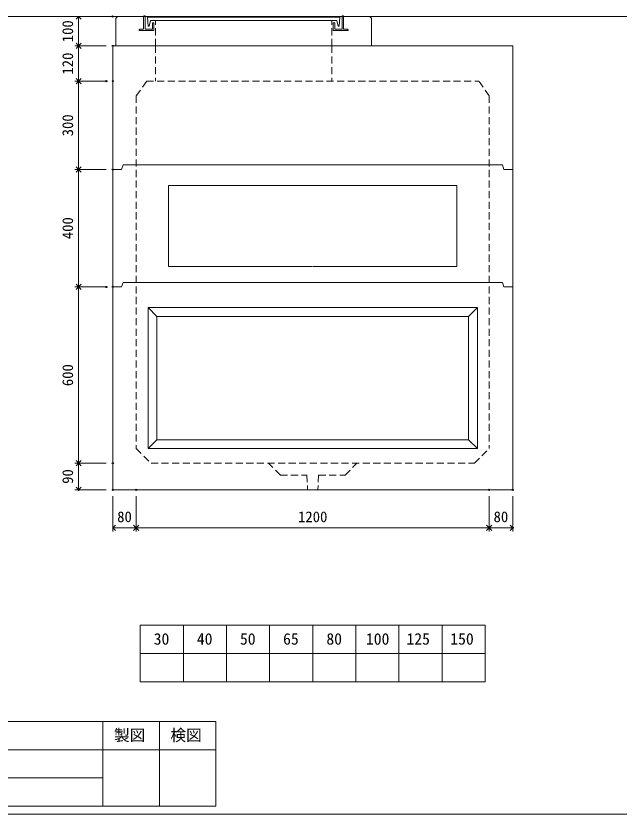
# Model space of a CAD drawing. Units: millimetres, scale not verified. Extents: x -6420 to 6420, y -3091 to 3091.
# Drawn here: x 311 to 2362, y -2609 to 107 of the extents above; entities that cross this region are included whole.
import ezdxf
from ezdxf.enums import TextEntityAlignment as Align

# ---------------------------------------------------------------- set-up
doc = ezdxf.new("R2010")
doc.units = ezdxf.units.MM
doc.header["$LTSCALE"] = 20
doc.header["$PDMODE"] = 32
doc.header["$PDSIZE"] = 4
doc.linetypes.add('DASHED1', pattern=[1.8, 1.2, -0.6])
doc.linetypes.add('USER2', pattern=[50.8, 31.75, -6.35, 6.35, -6.35])
doc.layers.add('0-1_Defpoints', color=7, linetype='Continuous')
for name, color, linetype, lineweight in [('0-2_waku', 7, 'Continuous', 18), ('0-3_gaikei', 7, 'Continuous', 18), ('0-4_kakure', 7, 'DASHED1', 5), ('0-5_sunpou', 7, 'Continuous', 5), ('0-8_uchigawa', 6, 'Continuous', 18), ('0-A_futa', 3, 'Continuous', 18), ('0-B_GL', 4, 'Continuous', 18), ('0-D_文字１', 7, 'Continuous', 18), ('1-2_uchigawa2', 6, 'USER2', 18)]:
    doc.layers.add(name, color=color, linetype=linetype, lineweight=lineweight)
doc.styles.add('ＭＳ ゴシック', font='')
doc.styles.get('ＭＳ ゴシック').set_extended_font_data('MS Gothic')

# ---------------------------------------------------------------- blocks, each defined once
blk = doc.blocks.new('_Open90')
at = {"layer": '0-5_sunpou'}
blk.add_line((0, 0), (-1, 0), dxfattribs=at)
blk.add_lwpolyline([(-0.5, 0.5), (0, 0), (-0.5, -0.5)], dxfattribs=at)
blk = doc.blocks.new('D53')
at = {"layer": '0-1_Defpoints'}
for p in [(3223.24, 1720.17), (3107.22, 1120.17), (3223.24, 1120.17)]:
    blk.add_point(p, dxfattribs=at)
at = {"layer": '0-5_sunpou'}
for p, q in [((3201.24, 1720.17), (3094.22, 1720.17)), ((3107.22, 1702.17), (3107.22, 1138.17)), ((3201.24, 1120.17), (3094.22, 1120.17))]:
    blk.add_line(p, q, dxfattribs=at)
at = {"layer": '0-5_sunpou', "xscale": 18, "yscale": 18}
for p, rotation in [((3107.22, 1720.17), 90), ((3107.22, 1120.17), 270)]:
    blk.add_blockref('_Open90', p, dxfattribs=dict(at, rotation=rotation))
at = {"layer": '0-5_sunpou', "style": 'ＭＳ ゴシック'}
blk.add_text('600', height=36.66, rotation=90, dxfattribs=at).set_placement((3099.22, 1382.67), align=Align.BOTTOM_LEFT)
blk = doc.blocks.new('D54')
at = {"layer": '0-1_Defpoints'}
for p in [(3223.24, 1120.17), (3107.22, 1030.17), (3223.24, 1030.17)]:
    blk.add_point(p, dxfattribs=at)
at = {"layer": '0-5_sunpou'}
for p, q in [((3201.24, 1120.17), (3094.22, 1120.17)), ((3107.22, 1102.17), (3107.22, 1048.17)), ((3201.24, 1030.17), (3094.22, 1030.17))]:
    blk.add_line(p, q, dxfattribs=at)
at = {"layer": '0-5_sunpou', "xscale": 18, "yscale": 18}
for p, rotation in [((3107.22, 1120.17), 90), ((3107.22, 1030.17), 270)]:
    blk.add_blockref('_Open90', p, dxfattribs=dict(at, rotation=rotation))
at = {"layer": '0-5_sunpou', "style": 'ＭＳ ゴシック'}
blk.add_text('90', height=36.66, rotation=90, dxfattribs=at).set_placement((3099.22, 1050.17), align=Align.BOTTOM_LEFT)
blk = doc.blocks.new('D55')
at = {"layer": '0-1_Defpoints'}
for p in [(3223.24, 1030.17), (3303.24, 1030.17), (3303.24, 900.85)]:
    blk.add_point(p, dxfattribs=at)
at = {"layer": '0-5_sunpou'}
for p, q in [((3223.24, 1008.17), (3223.24, 887.85)), ((3303.24, 1008.17), (3303.24, 887.85)), ((3241.24, 900.85), (3285.24, 900.85))]:
    blk.add_line(p, q, dxfattribs=at)
at = {"layer": '0-5_sunpou', "xscale": 18, "yscale": 18, "rotation": 180}
blk.add_blockref('_Open90', (3223.24, 900.85), dxfattribs=at)
at = {"layer": '0-5_sunpou', "xscale": 18, "yscale": 18}
blk.add_blockref('_Open90', (3303.24, 900.85), dxfattribs=at)
at = {"layer": '0-5_sunpou', "style": 'ＭＳ ゴシック'}
blk.add_text('80', height=36.66, dxfattribs=at).set_placement((3238.24, 908.85), align=Align.BOTTOM_LEFT)
blk = doc.blocks.new('D56')
at = {"layer": '0-1_Defpoints'}
for p in [(3303.24, 1030.17), (4503.24, 1030.17), (4503.24, 900.85)]:
    blk.add_point(p, dxfattribs=at)
at = {"layer": '0-5_sunpou'}
for p, q in [((3303.24, 1008.17), (3303.24, 887.85)), ((4503.24, 1008.17), (4503.24, 887.85)), ((3321.24, 900.85), (4485.24, 900.85))]:
    blk.add_line(p, q, dxfattribs=at)
at = {"layer": '0-5_sunpou', "xscale": 18, "yscale": 18, "rotation": 180}
blk.add_blockref('_Open90', (3303.24, 900.85), dxfattribs=at)
at = {"layer": '0-5_sunpou', "xscale": 18, "yscale": 18}
blk.add_blockref('_Open90', (4503.24, 900.85), dxfattribs=at)
at = {"layer": '0-5_sunpou', "style": 'ＭＳ ゴシック'}
blk.add_text('1200', height=36.66, dxfattribs=at).set_placement((3853.24, 908.85), align=Align.BOTTOM_LEFT)
blk = doc.blocks.new('D57')
at = {"layer": '0-1_Defpoints'}
for p in [(4503.24, 1030.17), (4583.24, 1030.17), (4583.24, 900.85)]:
    blk.add_point(p, dxfattribs=at)
at = {"layer": '0-5_sunpou'}
for p, q in [((4503.24, 1008.17), (4503.24, 887.85)), ((4583.24, 1008.17), (4583.24, 887.85)), ((4521.24, 900.85), (4565.24, 900.85))]:
    blk.add_line(p, q, dxfattribs=at)
at = {"layer": '0-5_sunpou', "xscale": 18, "yscale": 18, "rotation": 180}
blk.add_blockref('_Open90', (4503.24, 900.85), dxfattribs=at)
at = {"layer": '0-5_sunpou', "xscale": 18, "yscale": 18}
blk.add_blockref('_Open90', (4583.24, 900.85), dxfattribs=at)
at = {"layer": '0-5_sunpou', "style": 'ＭＳ ゴシック'}
blk.add_text('80', height=36.66, dxfattribs=at).set_placement((4518.24, 908.85), align=Align.BOTTOM_LEFT)
blk = doc.blocks.new('D58')
at = {"layer": '0-1_Defpoints'}
for p in [(3222.41, 2640.17), (3107.22, 2540.17), (3223.24, 2540.17)]:
    blk.add_point(p, dxfattribs=at)
at = {"layer": '0-5_sunpou'}
for p, q in [((3200.41, 2640.17), (3094.22, 2640.17)), ((3107.22, 2622.17), (3107.22, 2558.17)), ((3201.24, 2540.17), (3094.22, 2540.17))]:
    blk.add_line(p, q, dxfattribs=at)
at = {"layer": '0-5_sunpou', "xscale": 18, "yscale": 18}
for p, rotation in [((3107.22, 2640.17), 90), ((3107.22, 2540.17), 270)]:
    blk.add_blockref('_Open90', p, dxfattribs=dict(at, rotation=rotation))
at = {"layer": '0-5_sunpou', "style": 'ＭＳ ゴシック'}
blk.add_text('100', height=36.66, rotation=90, dxfattribs=at).set_placement((3099.22, 2552.67), align=Align.BOTTOM_LEFT)
blk = doc.blocks.new('D59')
at = {"layer": '0-1_Defpoints'}
for p in [(3223.24, 2540.17), (3107.22, 2420.17), (3223.24, 2420.17)]:
    blk.add_point(p, dxfattribs=at)
at = {"layer": '0-5_sunpou'}
for p, q in [((3201.24, 2540.17), (3094.22, 2540.17)), ((3107.22, 2522.17), (3107.22, 2438.17)), ((3201.24, 2420.17), (3094.22, 2420.17))]:
    blk.add_line(p, q, dxfattribs=at)
at = {"layer": '0-5_sunpou', "xscale": 18, "yscale": 18}
for p, rotation in [((3107.22, 2540.17), 90), ((3107.22, 2420.17), 270)]:
    blk.add_blockref('_Open90', p, dxfattribs=dict(at, rotation=rotation))
at = {"layer": '0-5_sunpou', "style": 'ＭＳ ゴシック'}
blk.add_text('120', height=36.66, rotation=90, dxfattribs=at).set_placement((3099.22, 2442.67), align=Align.BOTTOM_LEFT)
blk = doc.blocks.new('D60')
at = {"layer": '0-1_Defpoints'}
for p in [(3201.24, 2420.17), (3107.22, 2120.17), (3223.24, 2120.17)]:
    blk.add_point(p, dxfattribs=at)
at = {"layer": '0-5_sunpou'}
for p, q in [((3179.24, 2420.17), (3094.22, 2420.17)), ((3107.22, 2402.17), (3107.22, 2138.17)), ((3201.24, 2120.17), (3094.22, 2120.17))]:
    blk.add_line(p, q, dxfattribs=at)
at = {"layer": '0-5_sunpou', "xscale": 18, "yscale": 18}
for p, rotation in [((3107.22, 2420.17), 90), ((3107.22, 2120.17), 270)]:
    blk.add_blockref('_Open90', p, dxfattribs=dict(at, rotation=rotation))
at = {"layer": '0-5_sunpou', "style": 'ＭＳ ゴシック'}
blk.add_text('300', height=36.66, rotation=90, dxfattribs=at).set_placement((3099.22, 2232.67), align=Align.BOTTOM_LEFT)
blk = doc.blocks.new('D61')
at = {"layer": '0-1_Defpoints'}
for p in [(3223.24, 2120.17), (3107.22, 1720.17), (3201.24, 1720.17)]:
    blk.add_point(p, dxfattribs=at)
at = {"layer": '0-5_sunpou'}
for p, q in [((3201.24, 2120.17), (3094.22, 2120.17)), ((3107.22, 2102.17), (3107.22, 1738.17)), ((3179.24, 1720.17), (3094.22, 1720.17))]:
    blk.add_line(p, q, dxfattribs=at)
at = {"layer": '0-5_sunpou', "xscale": 18, "yscale": 18}
for p, rotation in [((3107.22, 2120.17), 90), ((3107.22, 1720.17), 270)]:
    blk.add_blockref('_Open90', p, dxfattribs=dict(at, rotation=rotation))
at = {"layer": '0-5_sunpou', "style": 'ＭＳ ゴシック'}
blk.add_text('400', height=36.66, rotation=90, dxfattribs=at).set_placement((3099.22, 1882.67), align=Align.BOTTOM_LEFT)

msp = doc.modelspace()

# ---------------------------------------------------------------- linework, layer by layer
at = {"layer": '0-2_waku'}
for p, q in [((733.45, -1966.34), (733.45, -2158.34)), ((733.45, -1966.34), (733.45, -2158.34)), ((733.45, -1966.34), (733.45, -2158.34)), ((733.45, -1966.34), (733.45, -2158.34)), ((733.45, -1966.34), (1906.78, -1966.34)), ((880.12, -1966.34), (880.12, -2158.34)), ((1026.78, -1966.34), (1026.78, -2158.34)), ((1026.78, -1966.34), (1026.78, -2158.34)), ((1173.45, -1966.34), (1173.45, -2158.34)), ((1320.12, -1966.34), (1320.12, -2158.34)), ((1466.78, -1966.34), (1466.78, -2158.34)), ((1613.45, -1966.34), (1613.45, -2158.34)), ((1760.12, -1966.34), (1760.12, -2158.34)), ((1906.78, -1966.34), (1906.78, -2158.34)), ((733.45, -2062.34), (1906.78, -2062.34)), ((733.45, -2158.34), (1906.78, -2158.34)), ((-1713.22, -2294.01), (990.78, -2294.01)), ((606.78, -2294.01), (606.78, -2582.01)), ((606.78, -2294.01), (606.78, -2582.01)), ((798.78, -2294.01), (798.78, -2582.01)), ((990.78, -2294.01), (990.78, -2582.01)), ((-1713.22, -2390.01), (990.78, -2390.01)), ((-1713.22, -2486.01), (606.78, -2486.01)), ((-1713.22, -2582.01), (990.78, -2582.01)), ((-1739.88, -2608.68), (6420.12, -2608.68))]:
    msp.add_line(p, q, dxfattribs=at)
at = {"layer": '0-3_gaikei'}
for p, q in [((650.12, 4.65), (650.12, 94.65)), ((660.12, 104.65), (745.12, 104.65)), ((1425.12, 104.65), (1510.12, 104.65)), ((1520.12, 4.65), (1520.12, 94.65)), ((640.12, 4.65), (2000.12, 4.65)), ((640.12, 4.65), (640.12, -1505.34)), ((2000.12, 4.65), (640.12, 4.65)), ((2000.12, 4.65), (2000.12, -1505.34)), ((670.12, -415.35), (675.12, -400.35)), ((675.12, -400.35), (1965.12, -400.35)), ((1970.12, -415.35), (1965.12, -400.35)), ((670.12, -415.35), (640.12, -415.35)), ((2000.12, -415.35), (1970.12, -415.35)), ((670.12, -815.34), (675.12, -800.34)), ((675.12, -800.34), (1965.12, -800.34)), ((1970.12, -815.34), (1965.12, -800.34)), ((670.12, -815.34), (640.12, -815.34)), ((2000.12, -815.34), (1970.12, -815.34)), ((2000.12, -1505.34), (640.12, -1505.34))]:
    msp.add_line(p, q, dxfattribs=at)
for centre, radius, start, end in [((659.54, 95.23), 9.44, 86.47383, 183.52617), ((1510.45, 94.98), 9.68, 358.04251, 91.95749)]:
    msp.add_arc(centre, radius, start, end, dxfattribs=at)
at = {"layer": '0-4_kakure'}
for p, q in [((785.12, 4.65), (785.12, 91.15)), ((1385.12, 4.65), (1385.12, 91.15)), ((785.12, 4.65), (785.12, -115.35)), ((1385.12, 4.65), (1385.12, -115.35)), ((720.12, -165.35), (755.12, -115.35)), ((755.12, -115.35), (1885.12, -115.35)), ((755.12, -115.35), (1885.12, -115.35)), ((1920.12, -165.35), (1885.12, -115.35)), ((720.12, -165.35), (720.12, -1365.34)), ((1920.12, -165.35), (1920.12, -1365.34)), ((1870.12, -1415.34), (1920.12, -1365.34)), ((1210.12, -1455.34), (1170.12, -1415.34)), ((1210.12, -1455.34), (1300.12, -1455.34)), ((1300.12, -1455.34), (1302.62, -1505.34)), ((1340.12, -1455.34), (1337.62, -1505.34))]:
    msp.add_line(p, q, dxfattribs=at)
for points in [[(720.12, -1365.34), (770.12, -1415.34), (1870.12, -1415.34)], [(1340.12, -1455.34), (1430.12, -1455.34), (1470.12, -1415.34)]]:
    msp.add_lwpolyline(points, dxfattribs=at)
at = {"layer": '0-8_uchigawa'}
for p, q in [((760.12, -885.34), (1880.12, -885.34)), ((760.12, -885.34), (760.12, -1365.34)), ((760.12, -885.34), (790.12, -915.34)), ((1880.12, -885.34), (1850.12, -915.34)), ((1880.12, -1365.34), (1880.12, -885.34)), ((790.12, -915.34), (1850.12, -915.34)), ((790.12, -915.34), (790.12, -1335.34)), ((1850.12, -1335.34), (1850.12, -915.34)), ((760.12, -1365.34), (790.12, -1335.34)), ((790.12, -1335.34), (1850.12, -1335.34)), ((1880.12, -1365.34), (1850.12, -1335.34)), ((760.12, -1365.34), (1880.12, -1365.34))]:
    msp.add_line(p, q, dxfattribs=at)
at = {"layer": '0-A_futa'}
for p, q in [((745.12, 104.65), (745.12, 61.65)), ((747.12, 106.65), (750.12, 106.65)), ((750.12, 106.65), (750.12, 61.65)), ((757.93, 102.15), (1412.26, 102.15)), ((757.93, 102.15), (760.42, 72.15)), ((768.45, 91.15), (764.13, 72.15)), ((768.45, 91.15), (1401.79, 91.15)), ((775.12, 81.65), (775.12, 61.65)), ((777.12, 83.65), (778.12, 83.65)), ((780.12, 81.65), (780.12, 56.65)), ((1390.12, 81.65), (1390.12, 56.65)), ((1393.12, 83.65), (1392.12, 83.65)), ((1395.12, 81.65), (1395.12, 61.65)), ((1401.79, 91.15), (1406.1, 72.15)), ((1412.26, 102.15), (1410.01, 72.15)), ((1420.12, 106.65), (1423.12, 106.65)), ((1425.12, 104.65), (1425.12, 61.65)), ((730.11, 59.65), (730.11, 58.65)), ((732.11, 61.65), (745.12, 61.65)), ((780.12, 56.65), (732.11, 56.65)), ((750.12, 61.65), (775.12, 61.65)), ((760.42, 72.15), (764.13, 72.15)), ((1390.12, 56.65), (1438.12, 56.65)), ((1410.01, 72.15), (1406.1, 72.15)), ((1438.12, 61.65), (1425.12, 61.65)), ((1440.12, 59.65), (1440.12, 58.65))]:
    msp.add_line(p, q, dxfattribs=at)
msp.add_lwpolyline([(1420.12, 106.65), (1420.12, 61.65), (1395.12, 61.65)], dxfattribs=at)
for centre, start, end in [((747.12, 104.65), 90, 180), ((777.12, 81.65), 90, 180), ((778.12, 81.65), 0, 90), ((1392.12, 81.65), 90, 180), ((1393.12, 81.65), 0, 90), ((1423.12, 104.65), 0, 90), ((732.11, 59.65), 90, 180), ((732.11, 58.65), 180, 270), ((1438.12, 59.65), 0, 90), ((1438.12, 58.65), 270, 0)]:
    msp.add_arc(centre, 2, start, end, dxfattribs=at)
at = {"layer": '0-B_GL'}
msp.add_line((-1739.88, 104.65), (6420.12, 104.65), dxfattribs=at)
at = {"layer": '1-2_uchigawa2'}
for p, q in [((830.12, -470.35), (1320.12, -470.35)), ((830.12, -470.35), (830.12, -745.34)), ((1810.12, -470.35), (1320.12, -470.35)), ((1810.12, -470.35), (1810.12, -745.34)), ((830.12, -745.34), (1318.87, -745.34)), ((1810.12, -745.34), (1321.36, -745.34))]:
    msp.add_line(p, q, dxfattribs=at)

# ---------------------------------------------------------------- block references
at = {"layer": '0-5_sunpou'}
for name in ['D58', 'D59', 'D60', 'D61', 'D53', 'D54', 'D55', 'D56', 'D57']:
    msp.add_blockref(name, (-2583.12, -2535.51), dxfattribs=at)

# ---------------------------------------------------------------- texts
at = {"layer": '0-D_文字１', "style": 'ＭＳ ゴシック'}
for s, p in [('30', (779.3, -2044.12)), ('40', (925.96, -2044.12)), ('50', (1072.63, -2044.12)), ('65', (1219.3, -2044.12)), ('80', (1366.51, -2044.12)), ('100', (1501.01, -2044.12)), ('125', (1638.86, -2044.12)), ('150', (1787.87, -2044.12)), ('製図', (644.2, -2371.68)), ('検図', (836.2, -2371.68))]:
    msp.add_text(s, height=39.1, dxfattribs=at).set_placement(p, align=Align.BOTTOM_LEFT)

doc.saveas('drawing.dxf')
